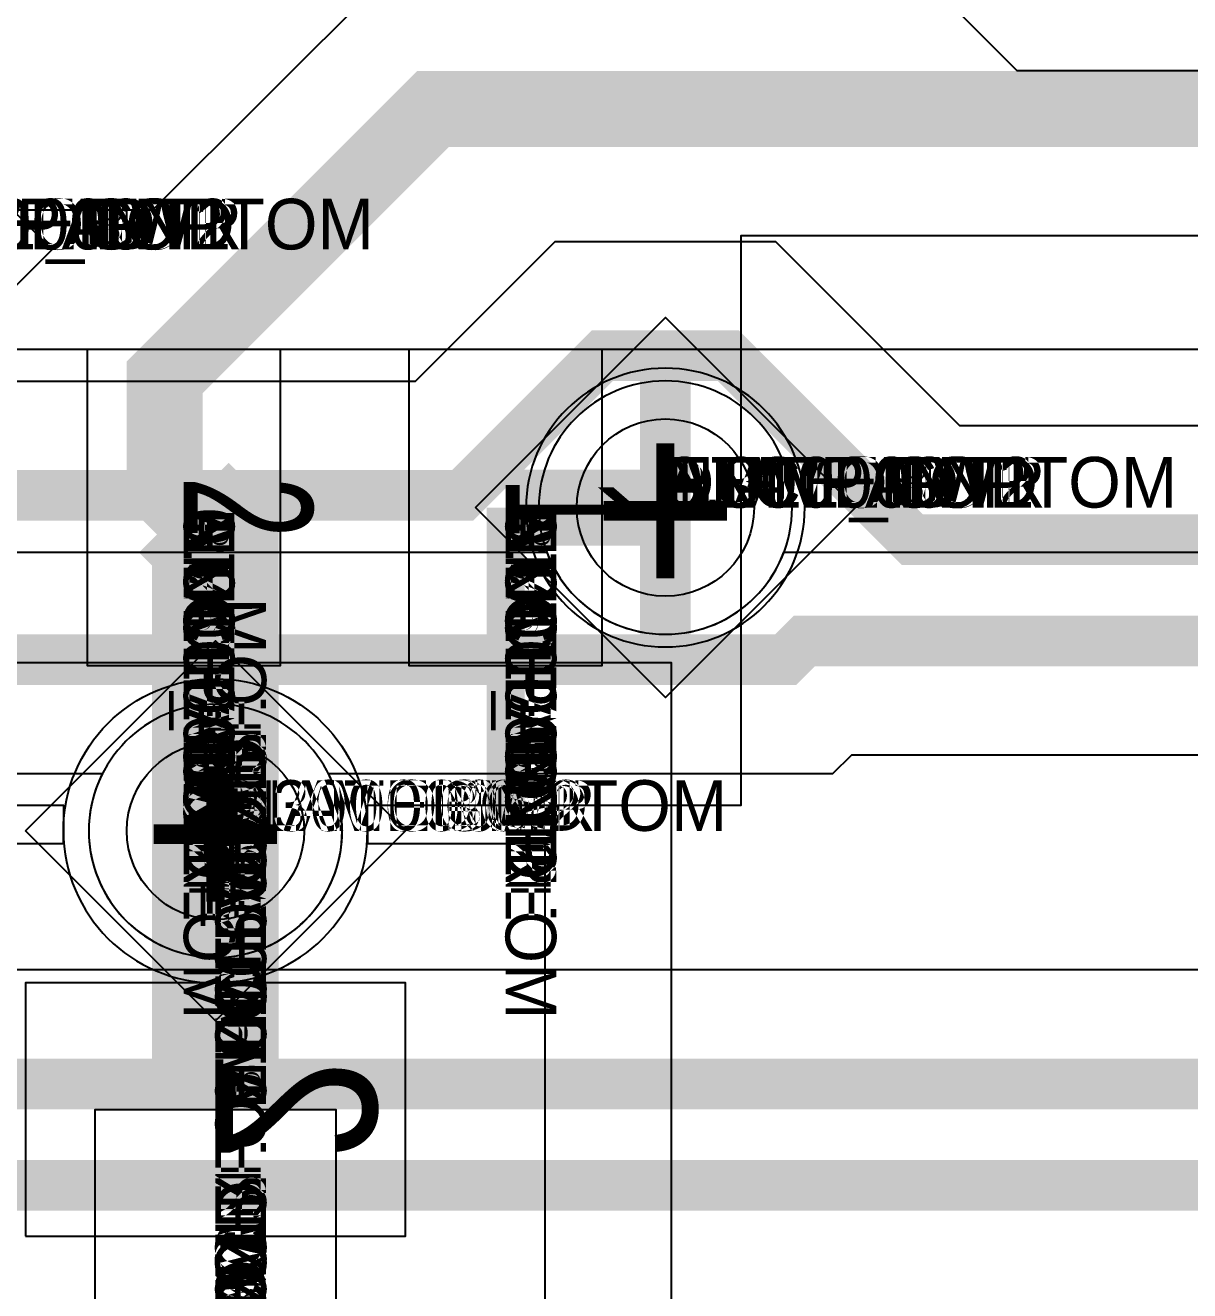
# Model space of a CAD drawing. Extents: x 0 to 323, y 0 to 320.
# Drawn here: x 32.162 to 36.758, y 223.94 to 228.935 of the extents above; entities that cross this region are included whole.
import ezdxf
from ezdxf.enums import TextEntityAlignment as Align

# ---------------------------------------------------------------- set-up
doc = ezdxf.new("R2010")
doc.units = 0
doc.header["$MEASUREMENT"] = 0
doc.layers.get('0').update_dxf_attribs({"linetype": 'CONTINUOUS'})
for name, color, linetype in [('CDN_FIGURES', 7, 'CONTINUOUS'), ('ETCH_BOTTOM', 7, 'CONTINUOUS'), ('ETCH_GND', 3, 'CONTINUOUS'), ('ETCH_INT1', 4, 'CONTINUOUS'), ('ETCH_INT2', 5, 'CONTINUOUS'), ('ETCH_PWR', 6, 'CONTINUOUS'), ('ETCH_TOP', 2, 'CONTINUOUS'), ('MANUFACTURING_NCLEGEND-1-6', 8, 'CONTINUOUS'), ('PACKAGE_GEOMETRY_ASSEMBLY_TOP', 11, 'CONTINUOUS'), ('PACKAGE_GEOMETRY_PIN_NUMBER', 9, 'CONTINUOUS')]:
    doc.layers.add(name, color=color, linetype=linetype)

# ---------------------------------------------------------------- blocks, each defined once
blk = doc.blocks.new('PAD_INFO')
for tag in ['SHAPE_TYPE', 'PAD_HEIGHT', 'PAD_LAYER', 'PAD_TYPE', 'PAD_WIDTH']:
    blk.add_attdef(tag, (0, 0), '', height=0.2)
at = {"flags": 2}
blk.add_attdef('CDN_TYPE', (0, 0), '', height=0.2, dxfattribs=at)
blk = doc.blocks.new('DRILL_INFO')
at = {"flags": 2}
blk.add_attdef('CDN_TYPE', (0, 0), '', height=0.2, dxfattribs=at)
for tag in ['FSHAPE', 'FCHAR', 'DRILL_HEIGHT', 'DIAMETER', 'PLATED', 'DRILL_WIDTH']:
    blk.add_attdef(tag, (0, 0), '', height=0.2)
blk = doc.blocks.new('VIA0700X0300')
at = {"layer": 'ETCH_BOTTOM'}
blk.add_circle((0, 0), 0.35, dxfattribs=at)
at = {"layer": 'ETCH_GND'}
blk.add_circle((0, 0), 0.35, dxfattribs=at)
at = {"layer": 'ETCH_INT1'}
blk.add_circle((0, 0), 0.35, dxfattribs=at)
at = {"layer": 'ETCH_INT2'}
blk.add_circle((0, 0), 0.35, dxfattribs=at)
at = {"layer": 'ETCH_PWR'}
blk.add_circle((0, 0), 0.35, dxfattribs=at)
at = {"layer": 'ETCH_TOP'}
blk.add_circle((0, 0), 0.35, dxfattribs=at)
ref = blk.add_blockref('PAD_INFO', (0, 0))
ref.add_attrib('PAD_LAYER', 'ETCH_TOP', (0, 0), dxfattribs={"height": 0.2})
ref.add_attrib('SHAPE_TYPE', 'NULL', (0, 0), dxfattribs={"height": 0.2})
ref.add_attrib('PAD_TYPE', 'ANTIPAD', (0, 0), dxfattribs={"height": 0.2})
ref.add_attrib('PAD_WIDTH', '0.000000', (0, 0), dxfattribs={"height": 0.2})
ref.add_attrib('PAD_HEIGHT', '0.000000', (0, 0), dxfattribs={"height": 0.2})
ref = blk.add_blockref('PAD_INFO', (0, 0))
ref.add_attrib('PAD_LAYER', 'ETCH_GND', (0, 0), dxfattribs={"height": 0.2})
ref.add_attrib('SHAPE_TYPE', 'NULL', (0, 0), dxfattribs={"height": 0.2})
ref.add_attrib('PAD_TYPE', 'ANTIPAD', (0, 0), dxfattribs={"height": 0.2})
ref.add_attrib('PAD_WIDTH', '0.000000', (0, 0), dxfattribs={"height": 0.2})
ref.add_attrib('PAD_HEIGHT', '0.000000', (0, 0), dxfattribs={"height": 0.2})
ref = blk.add_blockref('PAD_INFO', (0, 0))
ref.add_attrib('PAD_LAYER', 'ETCH_INT1', (0, 0), dxfattribs={"height": 0.2})
ref.add_attrib('SHAPE_TYPE', 'NULL', (0, 0), dxfattribs={"height": 0.2})
ref.add_attrib('PAD_TYPE', 'ANTIPAD', (0, 0), dxfattribs={"height": 0.2})
ref.add_attrib('PAD_WIDTH', '0.000000', (0, 0), dxfattribs={"height": 0.2})
ref.add_attrib('PAD_HEIGHT', '0.000000', (0, 0), dxfattribs={"height": 0.2})
ref = blk.add_blockref('PAD_INFO', (0, 0))
ref.add_attrib('PAD_LAYER', 'ETCH_INT2', (0, 0), dxfattribs={"height": 0.2})
ref.add_attrib('SHAPE_TYPE', 'NULL', (0, 0), dxfattribs={"height": 0.2})
ref.add_attrib('PAD_TYPE', 'ANTIPAD', (0, 0), dxfattribs={"height": 0.2})
ref.add_attrib('PAD_WIDTH', '0.000000', (0, 0), dxfattribs={"height": 0.2})
ref.add_attrib('PAD_HEIGHT', '0.000000', (0, 0), dxfattribs={"height": 0.2})
ref = blk.add_blockref('PAD_INFO', (0, 0))
ref.add_attrib('PAD_LAYER', 'ETCH_PWR', (0, 0), dxfattribs={"height": 0.2})
ref.add_attrib('SHAPE_TYPE', 'NULL', (0, 0), dxfattribs={"height": 0.2})
ref.add_attrib('PAD_TYPE', 'ANTIPAD', (0, 0), dxfattribs={"height": 0.2})
ref.add_attrib('PAD_WIDTH', '0.000000', (0, 0), dxfattribs={"height": 0.2})
ref.add_attrib('PAD_HEIGHT', '0.000000', (0, 0), dxfattribs={"height": 0.2})
ref = blk.add_blockref('PAD_INFO', (0, 0))
ref.add_attrib('PAD_LAYER', 'ETCH_BOTTOM', (0, 0), dxfattribs={"height": 0.2})
ref.add_attrib('SHAPE_TYPE', 'NULL', (0, 0), dxfattribs={"height": 0.2})
ref.add_attrib('PAD_TYPE', 'ANTIPAD', (0, 0), dxfattribs={"height": 0.2})
ref.add_attrib('PAD_WIDTH', '0.000000', (0, 0), dxfattribs={"height": 0.2})
ref.add_attrib('PAD_HEIGHT', '0.000000', (0, 0), dxfattribs={"height": 0.2})
ref = blk.add_blockref('PAD_INFO', (0, 0))
ref.add_attrib('PAD_LAYER', 'ETCH_TOP', (0, 0), dxfattribs={"height": 0.2})
ref.add_attrib('SHAPE_TYPE', 'NULL', (0, 0), dxfattribs={"height": 0.2})
ref.add_attrib('PAD_TYPE', 'THERMAL', (0, 0), dxfattribs={"height": 0.2})
ref.add_attrib('PAD_WIDTH', '0.000000', (0, 0), dxfattribs={"height": 0.2})
ref.add_attrib('PAD_HEIGHT', '0.000000', (0, 0), dxfattribs={"height": 0.2})
ref = blk.add_blockref('PAD_INFO', (0, 0))
ref.add_attrib('PAD_LAYER', 'ETCH_GND', (0, 0), dxfattribs={"height": 0.2})
ref.add_attrib('SHAPE_TYPE', 'NULL', (0, 0), dxfattribs={"height": 0.2})
ref.add_attrib('PAD_TYPE', 'THERMAL', (0, 0), dxfattribs={"height": 0.2})
ref.add_attrib('PAD_WIDTH', '0.000000', (0, 0), dxfattribs={"height": 0.2})
ref.add_attrib('PAD_HEIGHT', '0.000000', (0, 0), dxfattribs={"height": 0.2})
ref = blk.add_blockref('PAD_INFO', (0, 0))
ref.add_attrib('PAD_LAYER', 'ETCH_INT1', (0, 0), dxfattribs={"height": 0.2})
ref.add_attrib('SHAPE_TYPE', 'NULL', (0, 0), dxfattribs={"height": 0.2})
ref.add_attrib('PAD_TYPE', 'THERMAL', (0, 0), dxfattribs={"height": 0.2})
ref.add_attrib('PAD_WIDTH', '0.000000', (0, 0), dxfattribs={"height": 0.2})
ref.add_attrib('PAD_HEIGHT', '0.000000', (0, 0), dxfattribs={"height": 0.2})
ref = blk.add_blockref('PAD_INFO', (0, 0))
ref.add_attrib('PAD_LAYER', 'ETCH_INT2', (0, 0), dxfattribs={"height": 0.2})
ref.add_attrib('SHAPE_TYPE', 'NULL', (0, 0), dxfattribs={"height": 0.2})
ref.add_attrib('PAD_TYPE', 'THERMAL', (0, 0), dxfattribs={"height": 0.2})
ref.add_attrib('PAD_WIDTH', '0.000000', (0, 0), dxfattribs={"height": 0.2})
ref.add_attrib('PAD_HEIGHT', '0.000000', (0, 0), dxfattribs={"height": 0.2})
ref = blk.add_blockref('PAD_INFO', (0, 0))
ref.add_attrib('PAD_LAYER', 'ETCH_PWR', (0, 0), dxfattribs={"height": 0.2})
ref.add_attrib('SHAPE_TYPE', 'NULL', (0, 0), dxfattribs={"height": 0.2})
ref.add_attrib('PAD_TYPE', 'THERMAL', (0, 0), dxfattribs={"height": 0.2})
ref.add_attrib('PAD_WIDTH', '0.000000', (0, 0), dxfattribs={"height": 0.2})
ref.add_attrib('PAD_HEIGHT', '0.000000', (0, 0), dxfattribs={"height": 0.2})
ref = blk.add_blockref('PAD_INFO', (0, 0))
ref.add_attrib('PAD_LAYER', 'ETCH_BOTTOM', (0, 0), dxfattribs={"height": 0.2})
ref.add_attrib('SHAPE_TYPE', 'NULL', (0, 0), dxfattribs={"height": 0.2})
ref.add_attrib('PAD_TYPE', 'THERMAL', (0, 0), dxfattribs={"height": 0.2})
ref.add_attrib('PAD_WIDTH', '0.000000', (0, 0), dxfattribs={"height": 0.2})
ref.add_attrib('PAD_HEIGHT', '0.000000', (0, 0), dxfattribs={"height": 0.2})
ref = blk.add_blockref('PAD_INFO', (0, 0))
ref.add_attrib('PAD_LAYER', 'ETCH_TOP', (0, 0), dxfattribs={"height": 0.2})
ref.add_attrib('SHAPE_TYPE', 'CIRCLE', (0, 0), dxfattribs={"height": 0.2})
ref.add_attrib('PAD_TYPE', 'REGULAR', (0, 0), dxfattribs={"height": 0.2})
ref.add_attrib('PAD_WIDTH', '0.700000', (0, 0), dxfattribs={"height": 0.2})
ref.add_attrib('PAD_HEIGHT', '0.700000', (0, 0), dxfattribs={"height": 0.2})
ref = blk.add_blockref('PAD_INFO', (0, 0))
ref.add_attrib('PAD_LAYER', 'ETCH_GND', (0, 0), dxfattribs={"height": 0.2})
ref.add_attrib('SHAPE_TYPE', 'CIRCLE', (0, 0), dxfattribs={"height": 0.2})
ref.add_attrib('PAD_TYPE', 'REGULAR', (0, 0), dxfattribs={"height": 0.2})
ref.add_attrib('PAD_WIDTH', '0.700000', (0, 0), dxfattribs={"height": 0.2})
ref.add_attrib('PAD_HEIGHT', '0.700000', (0, 0), dxfattribs={"height": 0.2})
ref = blk.add_blockref('PAD_INFO', (0, 0))
ref.add_attrib('PAD_LAYER', 'ETCH_INT1', (0, 0), dxfattribs={"height": 0.2})
ref.add_attrib('SHAPE_TYPE', 'CIRCLE', (0, 0), dxfattribs={"height": 0.2})
ref.add_attrib('PAD_TYPE', 'REGULAR', (0, 0), dxfattribs={"height": 0.2})
ref.add_attrib('PAD_WIDTH', '0.700000', (0, 0), dxfattribs={"height": 0.2})
ref.add_attrib('PAD_HEIGHT', '0.700000', (0, 0), dxfattribs={"height": 0.2})
ref = blk.add_blockref('PAD_INFO', (0, 0))
ref.add_attrib('PAD_LAYER', 'ETCH_INT2', (0, 0), dxfattribs={"height": 0.2})
ref.add_attrib('SHAPE_TYPE', 'CIRCLE', (0, 0), dxfattribs={"height": 0.2})
ref.add_attrib('PAD_TYPE', 'REGULAR', (0, 0), dxfattribs={"height": 0.2})
ref.add_attrib('PAD_WIDTH', '0.700000', (0, 0), dxfattribs={"height": 0.2})
ref.add_attrib('PAD_HEIGHT', '0.700000', (0, 0), dxfattribs={"height": 0.2})
ref = blk.add_blockref('PAD_INFO', (0, 0))
ref.add_attrib('PAD_LAYER', 'ETCH_PWR', (0, 0), dxfattribs={"height": 0.2})
ref.add_attrib('SHAPE_TYPE', 'CIRCLE', (0, 0), dxfattribs={"height": 0.2})
ref.add_attrib('PAD_TYPE', 'REGULAR', (0, 0), dxfattribs={"height": 0.2})
ref.add_attrib('PAD_WIDTH', '0.700000', (0, 0), dxfattribs={"height": 0.2})
ref.add_attrib('PAD_HEIGHT', '0.700000', (0, 0), dxfattribs={"height": 0.2})
ref = blk.add_blockref('PAD_INFO', (0, 0))
ref.add_attrib('PAD_LAYER', 'ETCH_BOTTOM', (0, 0), dxfattribs={"height": 0.2})
ref.add_attrib('SHAPE_TYPE', 'CIRCLE', (0, 0), dxfattribs={"height": 0.2})
ref.add_attrib('PAD_TYPE', 'REGULAR', (0, 0), dxfattribs={"height": 0.2})
ref.add_attrib('PAD_WIDTH', '0.700000', (0, 0), dxfattribs={"height": 0.2})
ref.add_attrib('PAD_HEIGHT', '0.700000', (0, 0), dxfattribs={"height": 0.2})
ref = blk.add_blockref('DRILL_INFO', (0, 0))
ref.add_attrib('DIAMETER', '0.300000', (0, 0), dxfattribs={"height": 0.2})
ref.add_attrib('PLATED', 'PLATED', (0, 0), dxfattribs={"height": 0.2})
ref.add_attrib('FSHAPE', 'DIAMOND', (0, 0), dxfattribs={"height": 0.2})
ref.add_attrib('FCHAR', '+', (0, 0), dxfattribs={"height": 0.2})
ref.add_attrib('DRILL_WIDTH', '1.500000', (0, 0), dxfattribs={"height": 0.2})
ref.add_attrib('DRILL_HEIGHT', '1.500000', (0, 0), dxfattribs={"height": 0.2})
for tag in ['CDN_TYPE', 'PIN']:
    blk.add_attdef(tag, (0, 0), '', height=0.2)
at = {"flags": 2}
for tag in ['PSTKNAME', 'BBV']:
    blk.add_attdef(tag, (0, 0), '', height=0.2, dxfattribs=at)
blk = doc.blocks.new('FIGURE_DIAMOND')
at = {"layer": 'CDN_FIGURES'}
blk.add_lwpolyline([(-0.5, 0), (0, 0.5), (0.5, 0), (0, -0.5)], close=True, dxfattribs=at)
blk = doc.blocks.new('RC1000X1500TS')
at = {"layer": 'ETCH_TOP'}
blk.add_lwpolyline([(-0.5, -0.75), (-0.5, 0.75), (0.5, 0.75), (0.5, -0.75)], close=True, dxfattribs=at)
ref = blk.add_blockref('PAD_INFO', (0, 0))
ref.add_attrib('PAD_LAYER', 'ETCH_TOP', (0, 0), dxfattribs={"height": 0.2})
ref.add_attrib('SHAPE_TYPE', 'NULL', (0, 0), dxfattribs={"height": 0.2})
ref.add_attrib('PAD_TYPE', 'ANTIPAD', (0, 0), dxfattribs={"height": 0.2})
ref.add_attrib('PAD_WIDTH', '0.000000', (0, 0), dxfattribs={"height": 0.2})
ref.add_attrib('PAD_HEIGHT', '0.000000', (0, 0), dxfattribs={"height": 0.2})
ref = blk.add_blockref('PAD_INFO', (0, 0))
ref.add_attrib('PAD_LAYER', 'ETCH_GND', (0, 0), dxfattribs={"height": 0.2})
ref.add_attrib('SHAPE_TYPE', 'NULL', (0, 0), dxfattribs={"height": 0.2})
ref.add_attrib('PAD_TYPE', 'ANTIPAD', (0, 0), dxfattribs={"height": 0.2})
ref.add_attrib('PAD_WIDTH', '0.000000', (0, 0), dxfattribs={"height": 0.2})
ref.add_attrib('PAD_HEIGHT', '0.000000', (0, 0), dxfattribs={"height": 0.2})
ref = blk.add_blockref('PAD_INFO', (0, 0))
ref.add_attrib('PAD_LAYER', 'ETCH_INT1', (0, 0), dxfattribs={"height": 0.2})
ref.add_attrib('SHAPE_TYPE', 'NULL', (0, 0), dxfattribs={"height": 0.2})
ref.add_attrib('PAD_TYPE', 'ANTIPAD', (0, 0), dxfattribs={"height": 0.2})
ref.add_attrib('PAD_WIDTH', '0.000000', (0, 0), dxfattribs={"height": 0.2})
ref.add_attrib('PAD_HEIGHT', '0.000000', (0, 0), dxfattribs={"height": 0.2})
ref = blk.add_blockref('PAD_INFO', (0, 0))
ref.add_attrib('PAD_LAYER', 'ETCH_INT2', (0, 0), dxfattribs={"height": 0.2})
ref.add_attrib('SHAPE_TYPE', 'NULL', (0, 0), dxfattribs={"height": 0.2})
ref.add_attrib('PAD_TYPE', 'ANTIPAD', (0, 0), dxfattribs={"height": 0.2})
ref.add_attrib('PAD_WIDTH', '0.000000', (0, 0), dxfattribs={"height": 0.2})
ref.add_attrib('PAD_HEIGHT', '0.000000', (0, 0), dxfattribs={"height": 0.2})
ref = blk.add_blockref('PAD_INFO', (0, 0))
ref.add_attrib('PAD_LAYER', 'ETCH_PWR', (0, 0), dxfattribs={"height": 0.2})
ref.add_attrib('SHAPE_TYPE', 'NULL', (0, 0), dxfattribs={"height": 0.2})
ref.add_attrib('PAD_TYPE', 'ANTIPAD', (0, 0), dxfattribs={"height": 0.2})
ref.add_attrib('PAD_WIDTH', '0.000000', (0, 0), dxfattribs={"height": 0.2})
ref.add_attrib('PAD_HEIGHT', '0.000000', (0, 0), dxfattribs={"height": 0.2})
ref = blk.add_blockref('PAD_INFO', (0, 0))
ref.add_attrib('PAD_LAYER', 'ETCH_BOTTOM', (0, 0), dxfattribs={"height": 0.2})
ref.add_attrib('SHAPE_TYPE', 'NULL', (0, 0), dxfattribs={"height": 0.2})
ref.add_attrib('PAD_TYPE', 'ANTIPAD', (0, 0), dxfattribs={"height": 0.2})
ref.add_attrib('PAD_WIDTH', '0.000000', (0, 0), dxfattribs={"height": 0.2})
ref.add_attrib('PAD_HEIGHT', '0.000000', (0, 0), dxfattribs={"height": 0.2})
ref = blk.add_blockref('PAD_INFO', (0, 0))
ref.add_attrib('PAD_LAYER', 'ETCH_TOP', (0, 0), dxfattribs={"height": 0.2})
ref.add_attrib('SHAPE_TYPE', 'NULL', (0, 0), dxfattribs={"height": 0.2})
ref.add_attrib('PAD_TYPE', 'THERMAL', (0, 0), dxfattribs={"height": 0.2})
ref.add_attrib('PAD_WIDTH', '0.000000', (0, 0), dxfattribs={"height": 0.2})
ref.add_attrib('PAD_HEIGHT', '0.000000', (0, 0), dxfattribs={"height": 0.2})
ref = blk.add_blockref('PAD_INFO', (0, 0))
ref.add_attrib('PAD_LAYER', 'ETCH_GND', (0, 0), dxfattribs={"height": 0.2})
ref.add_attrib('SHAPE_TYPE', 'NULL', (0, 0), dxfattribs={"height": 0.2})
ref.add_attrib('PAD_TYPE', 'THERMAL', (0, 0), dxfattribs={"height": 0.2})
ref.add_attrib('PAD_WIDTH', '0.000000', (0, 0), dxfattribs={"height": 0.2})
ref.add_attrib('PAD_HEIGHT', '0.000000', (0, 0), dxfattribs={"height": 0.2})
ref = blk.add_blockref('PAD_INFO', (0, 0))
ref.add_attrib('PAD_LAYER', 'ETCH_INT1', (0, 0), dxfattribs={"height": 0.2})
ref.add_attrib('SHAPE_TYPE', 'NULL', (0, 0), dxfattribs={"height": 0.2})
ref.add_attrib('PAD_TYPE', 'THERMAL', (0, 0), dxfattribs={"height": 0.2})
ref.add_attrib('PAD_WIDTH', '0.000000', (0, 0), dxfattribs={"height": 0.2})
ref.add_attrib('PAD_HEIGHT', '0.000000', (0, 0), dxfattribs={"height": 0.2})
ref = blk.add_blockref('PAD_INFO', (0, 0))
ref.add_attrib('PAD_LAYER', 'ETCH_INT2', (0, 0), dxfattribs={"height": 0.2})
ref.add_attrib('SHAPE_TYPE', 'NULL', (0, 0), dxfattribs={"height": 0.2})
ref.add_attrib('PAD_TYPE', 'THERMAL', (0, 0), dxfattribs={"height": 0.2})
ref.add_attrib('PAD_WIDTH', '0.000000', (0, 0), dxfattribs={"height": 0.2})
ref.add_attrib('PAD_HEIGHT', '0.000000', (0, 0), dxfattribs={"height": 0.2})
ref = blk.add_blockref('PAD_INFO', (0, 0))
ref.add_attrib('PAD_LAYER', 'ETCH_PWR', (0, 0), dxfattribs={"height": 0.2})
ref.add_attrib('SHAPE_TYPE', 'NULL', (0, 0), dxfattribs={"height": 0.2})
ref.add_attrib('PAD_TYPE', 'THERMAL', (0, 0), dxfattribs={"height": 0.2})
ref.add_attrib('PAD_WIDTH', '0.000000', (0, 0), dxfattribs={"height": 0.2})
ref.add_attrib('PAD_HEIGHT', '0.000000', (0, 0), dxfattribs={"height": 0.2})
ref = blk.add_blockref('PAD_INFO', (0, 0))
ref.add_attrib('PAD_LAYER', 'ETCH_BOTTOM', (0, 0), dxfattribs={"height": 0.2})
ref.add_attrib('SHAPE_TYPE', 'NULL', (0, 0), dxfattribs={"height": 0.2})
ref.add_attrib('PAD_TYPE', 'THERMAL', (0, 0), dxfattribs={"height": 0.2})
ref.add_attrib('PAD_WIDTH', '0.000000', (0, 0), dxfattribs={"height": 0.2})
ref.add_attrib('PAD_HEIGHT', '0.000000', (0, 0), dxfattribs={"height": 0.2})
ref = blk.add_blockref('PAD_INFO', (0, 0))
ref.add_attrib('PAD_LAYER', 'ETCH_GND', (0, 0), dxfattribs={"height": 0.2})
ref.add_attrib('SHAPE_TYPE', 'NULL', (0, 0), dxfattribs={"height": 0.2})
ref.add_attrib('PAD_TYPE', 'REGULAR', (0, 0), dxfattribs={"height": 0.2})
ref.add_attrib('PAD_WIDTH', '0.000000', (0, 0), dxfattribs={"height": 0.2})
ref.add_attrib('PAD_HEIGHT', '0.000000', (0, 0), dxfattribs={"height": 0.2})
ref = blk.add_blockref('PAD_INFO', (0, 0))
ref.add_attrib('PAD_LAYER', 'ETCH_INT1', (0, 0), dxfattribs={"height": 0.2})
ref.add_attrib('SHAPE_TYPE', 'NULL', (0, 0), dxfattribs={"height": 0.2})
ref.add_attrib('PAD_TYPE', 'REGULAR', (0, 0), dxfattribs={"height": 0.2})
ref.add_attrib('PAD_WIDTH', '0.000000', (0, 0), dxfattribs={"height": 0.2})
ref.add_attrib('PAD_HEIGHT', '0.000000', (0, 0), dxfattribs={"height": 0.2})
ref = blk.add_blockref('PAD_INFO', (0, 0))
ref.add_attrib('PAD_LAYER', 'ETCH_INT2', (0, 0), dxfattribs={"height": 0.2})
ref.add_attrib('SHAPE_TYPE', 'NULL', (0, 0), dxfattribs={"height": 0.2})
ref.add_attrib('PAD_TYPE', 'REGULAR', (0, 0), dxfattribs={"height": 0.2})
ref.add_attrib('PAD_WIDTH', '0.000000', (0, 0), dxfattribs={"height": 0.2})
ref.add_attrib('PAD_HEIGHT', '0.000000', (0, 0), dxfattribs={"height": 0.2})
ref = blk.add_blockref('PAD_INFO', (0, 0))
ref.add_attrib('PAD_LAYER', 'ETCH_PWR', (0, 0), dxfattribs={"height": 0.2})
ref.add_attrib('SHAPE_TYPE', 'NULL', (0, 0), dxfattribs={"height": 0.2})
ref.add_attrib('PAD_TYPE', 'REGULAR', (0, 0), dxfattribs={"height": 0.2})
ref.add_attrib('PAD_WIDTH', '0.000000', (0, 0), dxfattribs={"height": 0.2})
ref.add_attrib('PAD_HEIGHT', '0.000000', (0, 0), dxfattribs={"height": 0.2})
ref = blk.add_blockref('PAD_INFO', (0, 0))
ref.add_attrib('PAD_LAYER', 'ETCH_BOTTOM', (0, 0), dxfattribs={"height": 0.2})
ref.add_attrib('SHAPE_TYPE', 'NULL', (0, 0), dxfattribs={"height": 0.2})
ref.add_attrib('PAD_TYPE', 'REGULAR', (0, 0), dxfattribs={"height": 0.2})
ref.add_attrib('PAD_WIDTH', '0.000000', (0, 0), dxfattribs={"height": 0.2})
ref.add_attrib('PAD_HEIGHT', '0.000000', (0, 0), dxfattribs={"height": 0.2})
ref = blk.add_blockref('DRILL_INFO', (0, 0))
ref.add_attrib('DIAMETER', '0.000000', (0, 0), dxfattribs={"height": 0.2})
ref.add_attrib('PLATED', 'PLATED', (0, 0), dxfattribs={"height": 0.2})
ref.add_attrib('FSHAPE', 'NULL', (0, 0), dxfattribs={"height": 0.2})
ref.add_attrib('DRILL_WIDTH', '0.000000', (0, 0), dxfattribs={"height": 0.2})
ref.add_attrib('DRILL_HEIGHT', '0.000000', (0, 0), dxfattribs={"height": 0.2})
ref = blk.add_blockref('PAD_INFO', (0, 0))
ref.add_attrib('PAD_LAYER', 'ETCH_TOP', (0, 0), dxfattribs={"height": 0.2})
ref.add_attrib('SHAPE_TYPE', 'RECTANGLE', (0, 0), dxfattribs={"height": 0.2})
ref.add_attrib('PAD_TYPE', 'REGULAR', (0, 0), dxfattribs={"height": 0.2})
ref.add_attrib('PAD_WIDTH', '1.000000', (0, 0), dxfattribs={"height": 0.2})
ref.add_attrib('PAD_HEIGHT', '1.500000', (0, 0), dxfattribs={"height": 0.2})
for tag in ['CDN_TYPE', 'PIN']:
    blk.add_attdef(tag, (0, 0), '', height=0.2)
at = {"flags": 2}
for tag in ['PSTKNAME', 'BBV']:
    blk.add_attdef(tag, (0, 0), '', height=0.2, dxfattribs=at)
blk = doc.blocks.new('F56')
at = {"layer": 'PACKAGE_GEOMETRY_ASSEMBLY_TOP'}
blk.add_lwpolyline([(0, -0.475), (1.75, -0.475), (1.75, 0.475), (0, 0.475)], close=True, dxfattribs=at)
at = {"layer": 'ETCH_TOP'}
ref = blk.add_blockref('RC1000X1500TS', (0, 0), dxfattribs=at)
ref.add_attrib('CDN_TYPE', 'PIN', (0, 0), dxfattribs={"height": 0.2})
ref.add_attrib('PIN', '1', (0, 0), dxfattribs={"height": 0.2})
ref = blk.add_blockref('RC1000X1500TS', (1.75, 0), dxfattribs=at)
ref.add_attrib('CDN_TYPE', 'PIN', (0, 0), dxfattribs={"height": 0.2})
ref.add_attrib('PIN', '2', (0, 0), dxfattribs={"height": 0.2})
at = {"flags": 2}
for tag in ['SYMBOL_TYPE', 'CDN_TYPE', 'REFDES']:
    blk.add_attdef(tag, (0, 0), '', height=0.2, dxfattribs=at)
blk = doc.blocks.new('RC1250X0760TS')
at = {"layer": 'ETCH_TOP'}
blk.add_lwpolyline([(-0.625, -0.38), (-0.625, 0.38), (0.625, 0.38), (0.625, -0.38)], close=True, dxfattribs=at)
ref = blk.add_blockref('PAD_INFO', (0, 0))
ref.add_attrib('PAD_LAYER', 'ETCH_TOP', (0, 0), dxfattribs={"height": 0.2})
ref.add_attrib('SHAPE_TYPE', 'NULL', (0, 0), dxfattribs={"height": 0.2})
ref.add_attrib('PAD_TYPE', 'ANTIPAD', (0, 0), dxfattribs={"height": 0.2})
ref.add_attrib('PAD_WIDTH', '0.000000', (0, 0), dxfattribs={"height": 0.2})
ref.add_attrib('PAD_HEIGHT', '0.000000', (0, 0), dxfattribs={"height": 0.2})
ref = blk.add_blockref('PAD_INFO', (0, 0))
ref.add_attrib('PAD_LAYER', 'ETCH_GND', (0, 0), dxfattribs={"height": 0.2})
ref.add_attrib('SHAPE_TYPE', 'NULL', (0, 0), dxfattribs={"height": 0.2})
ref.add_attrib('PAD_TYPE', 'ANTIPAD', (0, 0), dxfattribs={"height": 0.2})
ref.add_attrib('PAD_WIDTH', '0.000000', (0, 0), dxfattribs={"height": 0.2})
ref.add_attrib('PAD_HEIGHT', '0.000000', (0, 0), dxfattribs={"height": 0.2})
ref = blk.add_blockref('PAD_INFO', (0, 0))
ref.add_attrib('PAD_LAYER', 'ETCH_INT1', (0, 0), dxfattribs={"height": 0.2})
ref.add_attrib('SHAPE_TYPE', 'NULL', (0, 0), dxfattribs={"height": 0.2})
ref.add_attrib('PAD_TYPE', 'ANTIPAD', (0, 0), dxfattribs={"height": 0.2})
ref.add_attrib('PAD_WIDTH', '0.000000', (0, 0), dxfattribs={"height": 0.2})
ref.add_attrib('PAD_HEIGHT', '0.000000', (0, 0), dxfattribs={"height": 0.2})
ref = blk.add_blockref('PAD_INFO', (0, 0))
ref.add_attrib('PAD_LAYER', 'ETCH_INT2', (0, 0), dxfattribs={"height": 0.2})
ref.add_attrib('SHAPE_TYPE', 'NULL', (0, 0), dxfattribs={"height": 0.2})
ref.add_attrib('PAD_TYPE', 'ANTIPAD', (0, 0), dxfattribs={"height": 0.2})
ref.add_attrib('PAD_WIDTH', '0.000000', (0, 0), dxfattribs={"height": 0.2})
ref.add_attrib('PAD_HEIGHT', '0.000000', (0, 0), dxfattribs={"height": 0.2})
ref = blk.add_blockref('PAD_INFO', (0, 0))
ref.add_attrib('PAD_LAYER', 'ETCH_PWR', (0, 0), dxfattribs={"height": 0.2})
ref.add_attrib('SHAPE_TYPE', 'NULL', (0, 0), dxfattribs={"height": 0.2})
ref.add_attrib('PAD_TYPE', 'ANTIPAD', (0, 0), dxfattribs={"height": 0.2})
ref.add_attrib('PAD_WIDTH', '0.000000', (0, 0), dxfattribs={"height": 0.2})
ref.add_attrib('PAD_HEIGHT', '0.000000', (0, 0), dxfattribs={"height": 0.2})
ref = blk.add_blockref('PAD_INFO', (0, 0))
ref.add_attrib('PAD_LAYER', 'ETCH_BOTTOM', (0, 0), dxfattribs={"height": 0.2})
ref.add_attrib('SHAPE_TYPE', 'NULL', (0, 0), dxfattribs={"height": 0.2})
ref.add_attrib('PAD_TYPE', 'ANTIPAD', (0, 0), dxfattribs={"height": 0.2})
ref.add_attrib('PAD_WIDTH', '0.000000', (0, 0), dxfattribs={"height": 0.2})
ref.add_attrib('PAD_HEIGHT', '0.000000', (0, 0), dxfattribs={"height": 0.2})
ref = blk.add_blockref('PAD_INFO', (0, 0))
ref.add_attrib('PAD_LAYER', 'ETCH_TOP', (0, 0), dxfattribs={"height": 0.2})
ref.add_attrib('SHAPE_TYPE', 'NULL', (0, 0), dxfattribs={"height": 0.2})
ref.add_attrib('PAD_TYPE', 'THERMAL', (0, 0), dxfattribs={"height": 0.2})
ref.add_attrib('PAD_WIDTH', '0.000000', (0, 0), dxfattribs={"height": 0.2})
ref.add_attrib('PAD_HEIGHT', '0.000000', (0, 0), dxfattribs={"height": 0.2})
ref = blk.add_blockref('PAD_INFO', (0, 0))
ref.add_attrib('PAD_LAYER', 'ETCH_GND', (0, 0), dxfattribs={"height": 0.2})
ref.add_attrib('SHAPE_TYPE', 'NULL', (0, 0), dxfattribs={"height": 0.2})
ref.add_attrib('PAD_TYPE', 'THERMAL', (0, 0), dxfattribs={"height": 0.2})
ref.add_attrib('PAD_WIDTH', '0.000000', (0, 0), dxfattribs={"height": 0.2})
ref.add_attrib('PAD_HEIGHT', '0.000000', (0, 0), dxfattribs={"height": 0.2})
ref = blk.add_blockref('PAD_INFO', (0, 0))
ref.add_attrib('PAD_LAYER', 'ETCH_INT1', (0, 0), dxfattribs={"height": 0.2})
ref.add_attrib('SHAPE_TYPE', 'NULL', (0, 0), dxfattribs={"height": 0.2})
ref.add_attrib('PAD_TYPE', 'THERMAL', (0, 0), dxfattribs={"height": 0.2})
ref.add_attrib('PAD_WIDTH', '0.000000', (0, 0), dxfattribs={"height": 0.2})
ref.add_attrib('PAD_HEIGHT', '0.000000', (0, 0), dxfattribs={"height": 0.2})
ref = blk.add_blockref('PAD_INFO', (0, 0))
ref.add_attrib('PAD_LAYER', 'ETCH_INT2', (0, 0), dxfattribs={"height": 0.2})
ref.add_attrib('SHAPE_TYPE', 'NULL', (0, 0), dxfattribs={"height": 0.2})
ref.add_attrib('PAD_TYPE', 'THERMAL', (0, 0), dxfattribs={"height": 0.2})
ref.add_attrib('PAD_WIDTH', '0.000000', (0, 0), dxfattribs={"height": 0.2})
ref.add_attrib('PAD_HEIGHT', '0.000000', (0, 0), dxfattribs={"height": 0.2})
ref = blk.add_blockref('PAD_INFO', (0, 0))
ref.add_attrib('PAD_LAYER', 'ETCH_PWR', (0, 0), dxfattribs={"height": 0.2})
ref.add_attrib('SHAPE_TYPE', 'NULL', (0, 0), dxfattribs={"height": 0.2})
ref.add_attrib('PAD_TYPE', 'THERMAL', (0, 0), dxfattribs={"height": 0.2})
ref.add_attrib('PAD_WIDTH', '0.000000', (0, 0), dxfattribs={"height": 0.2})
ref.add_attrib('PAD_HEIGHT', '0.000000', (0, 0), dxfattribs={"height": 0.2})
ref = blk.add_blockref('PAD_INFO', (0, 0))
ref.add_attrib('PAD_LAYER', 'ETCH_BOTTOM', (0, 0), dxfattribs={"height": 0.2})
ref.add_attrib('SHAPE_TYPE', 'NULL', (0, 0), dxfattribs={"height": 0.2})
ref.add_attrib('PAD_TYPE', 'THERMAL', (0, 0), dxfattribs={"height": 0.2})
ref.add_attrib('PAD_WIDTH', '0.000000', (0, 0), dxfattribs={"height": 0.2})
ref.add_attrib('PAD_HEIGHT', '0.000000', (0, 0), dxfattribs={"height": 0.2})
ref = blk.add_blockref('PAD_INFO', (0, 0))
ref.add_attrib('PAD_LAYER', 'ETCH_TOP', (0, 0), dxfattribs={"height": 0.2})
ref.add_attrib('SHAPE_TYPE', 'RECTANGLE', (0, 0), dxfattribs={"height": 0.2})
ref.add_attrib('PAD_TYPE', 'REGULAR', (0, 0), dxfattribs={"height": 0.2})
ref.add_attrib('PAD_WIDTH', '1.250000', (0, 0), dxfattribs={"height": 0.2})
ref.add_attrib('PAD_HEIGHT', '0.760000', (0, 0), dxfattribs={"height": 0.2})
ref = blk.add_blockref('PAD_INFO', (0, 0))
ref.add_attrib('PAD_LAYER', 'ETCH_GND', (0, 0), dxfattribs={"height": 0.2})
ref.add_attrib('SHAPE_TYPE', 'NULL', (0, 0), dxfattribs={"height": 0.2})
ref.add_attrib('PAD_TYPE', 'REGULAR', (0, 0), dxfattribs={"height": 0.2})
ref.add_attrib('PAD_WIDTH', '0.000000', (0, 0), dxfattribs={"height": 0.2})
ref.add_attrib('PAD_HEIGHT', '0.000000', (0, 0), dxfattribs={"height": 0.2})
ref = blk.add_blockref('PAD_INFO', (0, 0))
ref.add_attrib('PAD_LAYER', 'ETCH_INT1', (0, 0), dxfattribs={"height": 0.2})
ref.add_attrib('SHAPE_TYPE', 'NULL', (0, 0), dxfattribs={"height": 0.2})
ref.add_attrib('PAD_TYPE', 'REGULAR', (0, 0), dxfattribs={"height": 0.2})
ref.add_attrib('PAD_WIDTH', '0.000000', (0, 0), dxfattribs={"height": 0.2})
ref.add_attrib('PAD_HEIGHT', '0.000000', (0, 0), dxfattribs={"height": 0.2})
ref = blk.add_blockref('PAD_INFO', (0, 0))
ref.add_attrib('PAD_LAYER', 'ETCH_INT2', (0, 0), dxfattribs={"height": 0.2})
ref.add_attrib('SHAPE_TYPE', 'NULL', (0, 0), dxfattribs={"height": 0.2})
ref.add_attrib('PAD_TYPE', 'REGULAR', (0, 0), dxfattribs={"height": 0.2})
ref.add_attrib('PAD_WIDTH', '0.000000', (0, 0), dxfattribs={"height": 0.2})
ref.add_attrib('PAD_HEIGHT', '0.000000', (0, 0), dxfattribs={"height": 0.2})
ref = blk.add_blockref('PAD_INFO', (0, 0))
ref.add_attrib('PAD_LAYER', 'ETCH_PWR', (0, 0), dxfattribs={"height": 0.2})
ref.add_attrib('SHAPE_TYPE', 'NULL', (0, 0), dxfattribs={"height": 0.2})
ref.add_attrib('PAD_TYPE', 'REGULAR', (0, 0), dxfattribs={"height": 0.2})
ref.add_attrib('PAD_WIDTH', '0.000000', (0, 0), dxfattribs={"height": 0.2})
ref.add_attrib('PAD_HEIGHT', '0.000000', (0, 0), dxfattribs={"height": 0.2})
ref = blk.add_blockref('PAD_INFO', (0, 0))
ref.add_attrib('PAD_LAYER', 'ETCH_BOTTOM', (0, 0), dxfattribs={"height": 0.2})
ref.add_attrib('SHAPE_TYPE', 'NULL', (0, 0), dxfattribs={"height": 0.2})
ref.add_attrib('PAD_TYPE', 'REGULAR', (0, 0), dxfattribs={"height": 0.2})
ref.add_attrib('PAD_WIDTH', '0.000000', (0, 0), dxfattribs={"height": 0.2})
ref.add_attrib('PAD_HEIGHT', '0.000000', (0, 0), dxfattribs={"height": 0.2})
ref = blk.add_blockref('DRILL_INFO', (0, 0))
ref.add_attrib('DIAMETER', '0.000000', (0, 0), dxfattribs={"height": 0.2})
ref.add_attrib('PLATED', 'PLATED', (0, 0), dxfattribs={"height": 0.2})
ref.add_attrib('FSHAPE', 'NULL', (0, 0), dxfattribs={"height": 0.2})
ref.add_attrib('DRILL_WIDTH', '0.000000', (0, 0), dxfattribs={"height": 0.2})
ref.add_attrib('DRILL_HEIGHT', '0.000000', (0, 0), dxfattribs={"height": 0.2})
for tag in ['CDN_TYPE', 'PIN']:
    blk.add_attdef(tag, (0, 0), '', height=0.2)
at = {"flags": 2}
for tag in ['PSTKNAME', 'BBV']:
    blk.add_attdef(tag, (0, 0), '', height=0.2, dxfattribs=at)
blk = doc.blocks.new('SO-16W')
at = {"layer": 'PACKAGE_GEOMETRY_ASSEMBLY_TOP'}
blk.add_lwpolyline([(-4.113, -5.1), (4.113, -5.1), (4.113, 5.1), (-4.113, 5.1)], close=True, dxfattribs=at)
at = {"layer": 'ETCH_TOP'}
for p in [(-4.726, 4.445), (-4.726, 3.175)]:
    blk.add_blockref('RC1250X0760TS', p, dxfattribs=at)
at = {"flags": 2}
for tag in ['SYMBOL_TYPE', 'CDN_TYPE', 'REFDES']:
    blk.add_attdef(tag, (0, 0), '', height=0.2, dxfattribs=at)

msp = doc.modelspace()

# ---------------------------------------------------------------- linework, layer by layer
at = {"layer": 'ETCH_BOTTOM'}
for points, format in [([(34.6886, 227.0315, 0.2, 0.2, 0), (34.6886, 227.6323, 0.2, 0.2, 0)], "xyseb"), ([(34.6886, 226.4307, 0.2, 0.2, 0), (34.6886, 227.0315, 0.2, 0.2, 0)], "xyseb"), ([(31.6125, 222.2056), (31.6125, 225.7056), (32.3125, 225.7056), (32.3125, 225.7555, -1), (33.5127, 225.7555), (33.5127, 225.7056), (34.2127, 225.7056), (34.2127, 223.4179, -0.683031)], "xyb"), ([(32.9126, 224.6555, 0.5, 0.5, 0), (32.9126, 225.7555, 0.5, 0.5, 0)], "xyseb")]:
    msp.add_lwpolyline(points, format=format, dxfattribs=at)
msp.add_lwpolyline([(35.2387, 227.0315, 1), (34.1385, 227.0315, 1)], format="xyb", close=True, dxfattribs=at)
at = {"layer": 'ETCH_GND'}
msp.add_lwpolyline([(33.4127, 225.7555, 1), (32.4125, 225.7555, 1)], format="xyb", close=True, dxfattribs=at)
at = {"layer": 'ETCH_INT1'}
for points, format in [([(41.3004, 228.7554), (36.0776, 228.7554), (35.6026, 229.2304), (25.8998, 229.2304), (25.806, 229.3242, -0.915475), (24.8855, 229.7054), (23.6397, 229.7054, -0.915475), (22.7192, 229.3242), (22.6254, 229.2304), (19.0512, 229.2304), (17.1462, 231.1354), (11.839, 231.1354), (11.8208, 231.1172, -0.217352), (11.6802, 230.4256), (15.2647, 230.4256), (18.1601, 227.5302), (33.7022, 227.5302), (34.2536, 228.0816), (35.1236, 228.0816), (35.8496, 227.3556), (39.2855, 227.3556, -1.362386)], "xyb"), ([(104.7252, 213.6829, 0.2, 0.2, 0), (104.3526, 214.0555, 0.2, 0.2, 0), (104.3526, 214.4555, 0.2, 0.2, 0), (104.6926, 214.7955, 0.2, 0.2, 0), (104.6926, 215.5469, 0.2, 0.2, 0), (104.4976, 215.7419, 0.2, 0.2, 0), (104.4976, 217.4462, 0.2, 0.2, 0), (104.8276, 217.7762, 0.2, 0.2, 0), (104.8276, 222.1419, 0.2, 0.2, 0), (100.139, 226.8305, 0.2, 0.2, 0), (70.9019, 226.8305, 0.2, 0.2, 0), (70.5769, 227.1555, 0.2, 0.2, 0), (67.1483, 227.1555, 0.2, 0.2, 0), (66.4983, 226.5055, 0.2, 0.2, 0), (61.364, 226.5055, 0.2, 0.2, 0), (60.964, 226.9055, 0.2, 0.2, 0), (35.6632, 226.9055, 0.2, 0.2, 0), (34.9372, 227.6315, 0.2, 0.2, 0), (34.44, 227.6315, 0.2, 0.2, 0), (33.8886, 227.0801, 0.2, 0.2, 0), (17.9737, 227.0801, 0.2, 0.2, 0), (15.0783, 229.9755, 0.2, 0.2, 0), (10.0426, 229.9755, 0.2, 0.2, 0), (8.9926, 228.9255, 0.2, 0.2, 0)], "xyseb"), ([(103.5801, 213.6829, 0.2, 0.2, 0), (103.9526, 214.0554, 0.2, 0.2, 0), (103.9526, 214.6212, 0.2, 0.2, 0), (104.2926, 214.9612, 0.2, 0.2, 0), (104.2926, 215.3812, 0.2, 0.2, 0), (104.0976, 215.5762, 0.2, 0.2, 0), (104.0976, 217.6119, 0.2, 0.2, 0), (104.4276, 217.9419, 0.2, 0.2, 0), (104.4276, 221.9762, 0.2, 0.2, 0), (99.9733, 226.4305, 0.2, 0.2, 0), (70.7362, 226.4305, 0.2, 0.2, 0), (70.4112, 226.7555, 0.2, 0.2, 0), (67.314, 226.7555, 0.2, 0.2, 0), (66.664, 226.1055, 0.2, 0.2, 0), (61.1983, 226.1055, 0.2, 0.2, 0), (60.7983, 226.5055, 0.2, 0.2, 0), (35.2375, 226.5055, 0.2, 0.2, 0), (35.1635, 226.4315, 0.2, 0.2, 0), (18.0566, 226.4315, 0.2, 0.2, 0), (14.9126, 229.5755, 0.2, 0.2, 0), (11.6426, 229.5755, 0.2, 0.2, 0), (10.9926, 228.9255, 0.2, 0.2, 0)], "xyseb"), ([(86.8852, 213.7887, 0.2, 0.2, 0), (86.5126, 214.1613, 0.2, 0.2, 0), (86.5126, 215.6298, 0.2, 0.2, 0), (87.9005, 217.0176, 0.2, 0.2, 0), (89.2883, 218.4055, 0.2, 0.2, 0), (89.3769, 218.4055, 0.2, 0.2, 0), (89.9626, 218.9912, 0.2, 0.2, 0), (89.9626, 221.2612, 0.2, 0.2, 0), (87.5583, 223.6655, 0.2, 0.2, 0), (48.9583, 223.6655, 0.2, 0.2, 0), (46.8183, 225.8055, 0.2, 0.2, 0), (40.6983, 225.8055, 0.2, 0.2, 0), (39.649, 224.7562, 0.2, 0.2, 0), (16.9476, 224.7562, 0.2, 0.2, 0), (13.7483, 227.9555, 0.2, 0.2, 0), (10.0226, 227.9555, 0.2, 0.2, 0), (8.9926, 226.9255, 0.2, 0.2, 0)], "xyseb"), ([(85.7401, 213.7887, 0.2, 0.2, 0), (86.1126, 214.1612, 0.2, 0.2, 0), (86.1126, 215.7955, 0.2, 0.2, 0), (89.1226, 218.8055, 0.2, 0.2, 0), (89.2112, 218.8055, 0.2, 0.2, 0), (89.5626, 219.1569, 0.2, 0.2, 0), (89.5626, 221.0955, 0.2, 0.2, 0), (87.3926, 223.2655, 0.2, 0.2, 0), (48.7926, 223.2655, 0.2, 0.2, 0), (46.6526, 225.4055, 0.2, 0.2, 0), (40.864, 225.4055, 0.2, 0.2, 0), (39.8147, 224.3562, 0.2, 0.2, 0), (16.7819, 224.3562, 0.2, 0.2, 0), (13.5826, 227.5555, 0.2, 0.2, 0), (11.3076, 227.5555, 0.2, 0.2, 0), (10.9926, 227.2405, 0.2, 0.2, 0), (10.9926, 226.9255, 0.2, 0.2, 0)], "xyseb")]:
    msp.add_lwpolyline(points, format=format, dxfattribs=at)
msp.add_lwpolyline([(17.134, 225.2063), (13.9347, 228.4056), (11.6652, 228.4056, 0.225064), (11.8208, 229.1172), (11.829, 229.1254), (14.7262, 229.1254), (17.8702, 225.9814), (27.1164, 225.9814, 1.62713), (28.0088, 225.9814), (32.4664, 225.9814, 1.62713), (33.3588, 225.9814), (35.3499, 225.9814), (35.4239, 226.0554), (40.3117, 226.0554), (39.4626, 225.2063)], format="xyb", close=True, dxfattribs=at)
at = {"layer": 'ETCH_INT2'}
for points in [[(39.2843, 227.6555), (32.0426, 227.6555, -0.572817), (31.9541, 227.8064, 1.704965), (31.0811, 227.8064, -0.572817), (30.9926, 227.6555), (29.4143, 227.6555, -0.658384), (29.3407, 227.8266, 2.324453), (28.6145, 227.8266, -0.658384), (28.5409, 227.6555), (28.1942, 227.6555, -0.612865), (28.1122, 227.8165, 1.962771), (27.303, 227.8165, -0.612865), (27.221, 227.6555), (26.8646, 227.6555, -0.666918), (26.7927, 227.8283, 2.400284), (26.0825, 227.8283, -0.666918), (26.0106, 227.6555), (18.8626, 227.6555)], [(6.6627, 219.4176), (6.6627, 227.0055), (8.1463, 227.0055, 1.098987), (9.8389, 227.0055), (10.1463, 227.0055, 1.098987), (11.8389, 227.0055), (12.0626, 227.0055), (12.2126, 226.8555), (34.2205, 226.8555, 0.69236), (35.1567, 226.8555), (61.1795, 226.8555, 0.577408), (62.0457, 226.8555), (79.8625, 226.8555), (79.8625, 226.3933), (79.8626, 226.3932), (79.8626, 226.3555), (81.6125, 224.6056, 1.99955), (82.4128, 224.6054), (85.6748, 224.6054)]]:
    msp.add_lwpolyline(points, format="xyb", dxfattribs=at)
msp.add_lwpolyline([(33.4127, 225.7555, 1), (32.4125, 225.7555, 1)], format="xyb", close=True, dxfattribs=at)
at = {"layer": 'ETCH_PWR'}
for points in [[(35.1887, 227.0315, 1), (34.1885, 227.0315, 1)], [(33.4127, 225.7555, 1), (32.4125, 225.7555, 1)]]:
    msp.add_lwpolyline(points, format="xyb", close=True, dxfattribs=at)
at = {"layer": 'ETCH_TOP'}
for points, format in [([(24.2375, 228.2066), (29.5625, 228.2066), (29.5625, 228.3055, -1), (30.7627, 228.3055), (30.7627, 228.2066), (32.6659, 228.2066), (33.5649, 229.1056), (36.8055, 229.1056), (37.3625, 229.6626), (37.3625, 229.7054), (37.0026, 229.7054, -0.816367), (36.0226, 229.7054), (33.7125, 229.7054), (33.7125, 230.5054), (33.3627, 230.5054), (33.3627, 229.7054), (29.5125, 229.7054), (29.5125, 232.3056)], "xyb"), ([(38.6626, 229.9055, 0.3, 0.3, 0), (38.3126, 229.9055, 0.3, 0.3, 0), (37.0126, 228.6055, 0.3, 0.3, 0), (33.772, 228.6055, 0.3, 0.3, 0), (32.7126, 227.5461, 0.3, 0.3, 0), (32.7126, 227.1065, 0.3, 0.3, 0), (32.7876, 227.0315, 0.3, 0.3, 0)], "xyseb"), ([(34.6322, 218.8846), (29.0612, 224.4556), (27.3612, 224.4556), (25.9604, 225.8564), (32.3125, 225.8564), (32.3125, 225.7555, 1), (33.5127, 225.7555), (33.5127, 225.8564), (34.9877, 225.8564), (34.9877, 228.1054), (37.2197, 228.1054), (37.9697, 228.8554), (39.9627, 228.8554)], "xyb"), ([(32.9126, 225.7555, 0.5, 0.5, 0), (32.9126, 226.9065, 0.5, 0.5, 0), (32.7876, 227.0315, 0.5, 0.5, 0)], "xyseb"), ([(34.0576, 227.0315, 0.3, 0.3, 0), (34.6886, 227.0315, 0.3, 0.3, 0)], "xyseb"), ([(34.0576, 225.8057, 0.15, 0.15, 0), (34.0576, 227.0315, 0.15, 0.15, 0)], "xyseb")]:
    msp.add_lwpolyline(points, format=format, dxfattribs=at)

# ---------------------------------------------------------------- block references
at = {"rotation": 270}
msp.add_blockref('SO-16W', (29.6126, 222.3055), dxfattribs=at)
at = {"xscale": -1, "rotation": 270}
msp.add_blockref('F56', (32.9126, 222.9055), dxfattribs=at)
at = {"layer": 'ETCH_TOP'}
for p in [(31.5176, 228.0505), (34.6886, 227.0315), (32.9126, 225.7555)]:
    msp.add_blockref('VIA0700X0300', p, dxfattribs=at)
at = {"layer": 'MANUFACTURING_NCLEGEND-1-6', "xscale": 1.5, "yscale": 1.5}
for p in [(31.5176, 228.0505), (34.6886, 227.0315), (32.9126, 225.7555)]:
    msp.add_blockref('FIGURE_DIAMOND', p, dxfattribs=at)

# ---------------------------------------------------------------- texts
at = {"layer": 'MANUFACTURING_NCLEGEND-1-6'}
for p in [(34.6886, 227.0315), (32.9126, 225.7555)]:
    msp.add_text('+', height=0.75, dxfattribs=at).set_placement(p, align=Align.MIDDLE_CENTER)
at = {"layer": 'PACKAGE_GEOMETRY_PIN_NUMBER', "width": 0.649606}
for s, p in [('2', (32.7876, 227.0315)), ('1', (34.0576, 227.0315))]:
    msp.add_text(s, height=0.508, rotation=270, dxfattribs=at).set_placement(p, align=Align.CENTER)
at = {"layer": 'PACKAGE_GEOMETRY_PIN_NUMBER', "text_generation_flag": 2, "width": 0.88}
msp.add_text('2', height=0.635, rotation=270, dxfattribs=at).set_placement((32.9126, 224.6555), align=Align.CENTER)

doc.saveas('drawing.dxf')
